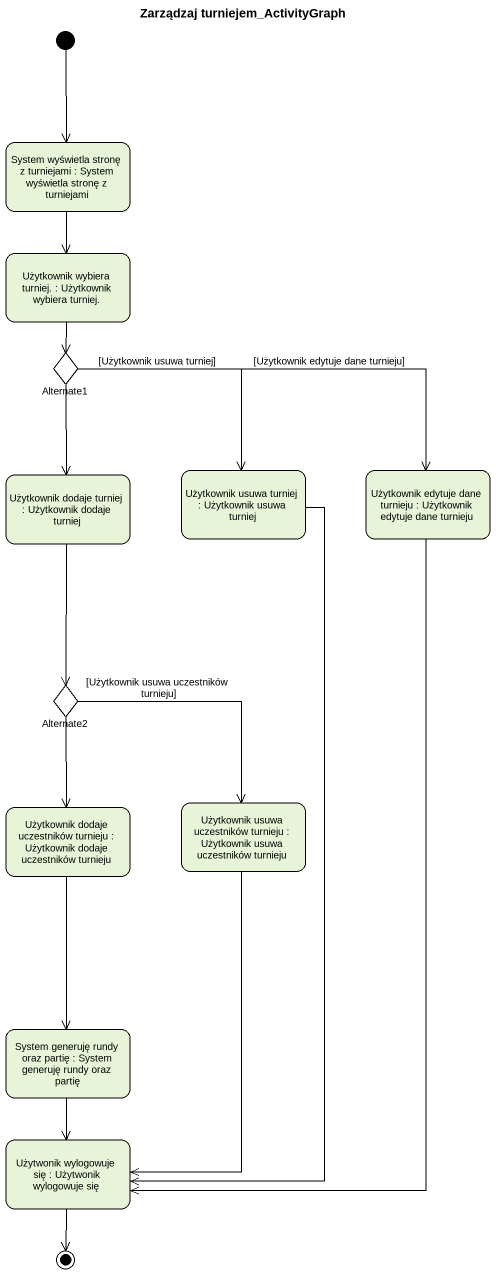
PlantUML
@startuml
title Zarządzaj turniejem_ActivityGraph
hide empty description
state "System wyświetla stronę z turniejami : System wyświetla stronę z turniejami" as System_wyświetla_stronę_z
state "Użytkownik wybiera turniej. : Użytkownik wybiera turniej." as Użytkownik_wybiera_turniej
state Alternate1 <<choice>>
state "Użytkownik dodaje turniej : Użytkownik dodaje turniej" as Użytkownik_dodaje_turniej
state "Użytkownik usuwa turniej : Użytkownik usuwa turniej" as Użytkownik_usuwa_turniej
state "Użytkownik edytuje dane turnieju : Użytkownik edytuje dane turnieju" as Użytkownik_edytuje_dane
state Alternate2 <<choice>>
state "Użytkownik dodaje uczestników turnieju : Użytkownik dodaje uczestników turnieju" as Użytkownik_dodaje
state "Użytkownik usuwa uczestników turnieju : Użytkownik usuwa uczestników turnieju" as Użytkownik_usuwa
state "System generuję rundy oraz partię : System generuję rundy oraz partię" as System_generuję_rundy_oraz
state "Użytwonik wylogowuje się : Użytwonik wylogowuje się" as Użytwonik_wylogowuje_się
[*] --> System_wyświetla_stronę_z
System_wyświetla_stronę_z --> Użytkownik_wybiera_turniej
Użytkownik_wybiera_turniej --> Alternate1
Alternate1 --> Użytkownik_dodaje_turniej
Alternate1 --> Użytkownik_usuwa_turniej : [Użytkownik usuwa turniej]
Alternate1 -right-> Użytkownik_edytuje_dane : [Użytkownik edytuje dane turnieju]
Użytkownik_dodaje_turniej --> Alternate2
Użytkownik_usuwa_turniej --> Użytwonik_wylogowuje_się
Użytkownik_edytuje_dane --> Użytwonik_wylogowuje_się
Alternate2 --> Użytkownik_dodaje
Alternate2 --> Użytkownik_usuwa : [Użytkownik usuwa uczestników turnieju]
Użytkownik_dodaje --> System_generuję_rundy_oraz
Użytkownik_usuwa --> Użytwonik_wylogowuje_się
System_generuję_rundy_oraz --> Użytwonik_wylogowuje_się
Użytwonik_wylogowuje_się --> [*]
@enduml
